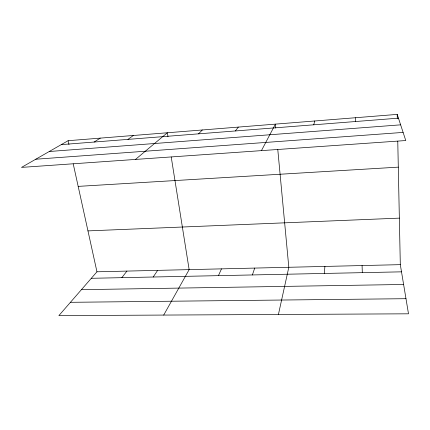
<?xml version="1.0" encoding="UTF-8"?>
<svg xmlns="http://www.w3.org/2000/svg" width="430" height="430" viewBox="0 0 430 430"><rect width="100%" height="100%" fill="white"/><g stroke="black" fill="none" stroke-linecap="round" stroke-linejoin="round"><path stroke-width="0.64" d="M324.258 273.448L324.924 266.428M278.42 314.481L288.81 267.277L277.785 149.57M313.744 124.807L314.749 120.986M252.388 274.942L254.7 268.083M218.44 275.651L221.493 268.863M261.44 150.629L275.404 124.13L275.77 128.043M163.706 315.072L189.146 269.626L171.226 157.014M153.204 277.011L157.633 270.368M235.387 130.956L238.344 127.092M121.851 277.667L126.909 271.094M400.308 264.654L96.96 271.798L58.878 315.604L408.5 313.814L400.308 264.654L397.766 141.185M198.515 133.848L202.342 129.968M135.498 159.433L167.367 132.762L167.99 136.697M127.936 139.385L133.364 135.482M94.138 142.04L100.297 138.121M68.128 140.696L21.5 167.399L405.775 140.54L397.212 114.396L68.128 140.696L68.977 144.555M61.28 144.62L398.449 118.159M49.251 151.505L400.631 124.834M35.776 159.224L403.109 132.408M78.174 186.383L398.298 167.141M87.962 230.894L399.352 218.128M91.305 278.301L401.507 271.835M81.426 289.669L403.614 284.477M70.434 302.312L405.979 298.694M73.224 163.862L96.96 271.798M362.076 265.552L362.313 272.652M397.212 114.396L397.298 118.411M355.336 117.739L355.411 121.534"/></g></svg>
